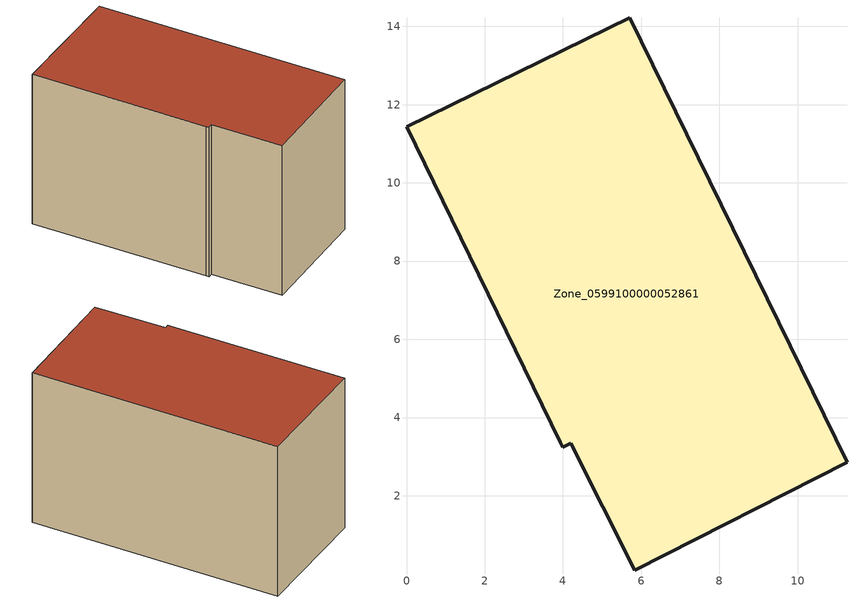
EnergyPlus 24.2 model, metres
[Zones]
Zone_0599100000052861
 floor ground (C_G): 4,3.24 3.93,3.37 0,11.43 5.71,14.22 11.26,2.85 5.84,0.1 4.2,3.34 z0
 wall outside (C_F): 5.84,0.1 11.26,2.85 5.71,14.22 0,11.43 3.93,3.37 4,3.24 4.2,3.34 5.84,0.1 z0:8.12
 roof outside (C_R): 3.93,3.37 4,3.24 4.2,3.34 5.84,0.1 11.26,2.85 5.71,14.22 0,11.43 z8.12
[BUILDING]
Pand.0599100000052861: North Axis=0; Terrain=City; Loads Convergence Tolerance Value=0.04; Temperature Convergence Tolerance Value=0.4; Solar Distribution=FullExterior; Maximum Number of Warmup Days=25; Minimum Number of Warmup Days=1
[Site:Location]
Rotterdam.The.Hague.AP_ZH_NLD Design_Conditions: Latitude=51.96; Longitude=4.45; Time Zone=1; Elevation=-4.5
[SITE:GROUNDTEMPERATURE:BUILDINGSURFACE]
18, 18, 18, 18, 18, 18, 18, 18, 18, 18, 18, 18
[MATERIAL] Thermal Absorptance=0.9; Solar Absorptance=0.7; Visible Absorptance=0.7
Name | Roughness | Thickness | Conductivity | Density | Specific Heat
G.TI.1965-1974 | MediumSmooth | 0.15 | 0.882353 | 540 | 1210
F.TI.1965-1974 | Rough | 0.3 | 0.697674 | 1920 | 840
R.TI.1965-1974 | MediumRough | 0.2 | 0.232558 | 1500 | 1000
[CONSTRUCTION]
C_G: G.TI.1965-1974
C_F: F.TI.1965-1974
C_R: R.TI.1965-1974
[ZONE]
Zone_0599100000052861: Type=1; Multiplier=1; Ceiling Height=Autocalculate; Volume=Autocalculate; Floor Area=autocalculate; Part of Total Floor Area=Yes
[ZONEINFILTRATION:DESIGNFLOWRATE]
Infil_Zone_0599100000052861: Zone or ZoneList or Space or SpaceList=Zone_0599100000052861; Schedule=AlwaysOn; Design Flow Rate Calculation Method=Flow/Area; Flow Rate per Floor Area=0.003; Constant Term Coefficient=1; Temperature Term Coefficient=0; Velocity Term Coefficient=0; Velocity Squared Term Coefficient=0
[HVACTEMPLATE:ZONE:IDEALLOADSAIRSYSTEM]
Zone_0599100000052861: Maximum Heating Supply Air Temperature=50; Minimum Cooling Supply Air Temperature=13; Maximum Heating Supply Air Humidity Ratio=0.0156; Minimum Cooling Supply Air Humidity Ratio=0.0077; Heating Limit=NoLimit; Cooling Limit=NoLimit; Dehumidification Control Type=ConstantSensibleHeatRatio; Cooling Sensible Heat Ratio=0.7; Dehumidification Setpoint=60; Humidification Control Type=None; Humidification Setpoint=30; Outdoor Air Method=None; Outdoor Air Flow Rate per Person=0.00944; Outdoor Air Flow Rate per Zone Floor Area=0; Outdoor Air Flow Rate per Zone=0; Demand Controlled Ventilation Type=None; Outdoor Air Economizer Type=NoEconomizer; Heat Recovery Type=None; Sensible Heat Recovery Effectiveness=0.7; Latent Heat Recovery Effectiveness=0.65
[ZONECONTROL:THERMOSTAT]
ThermostatControl_Zone_0599100000052861: Zone or ZoneList=Zone_0599100000052861; Control Type Schedule=DualSetpointControlType; Control 1=Thermostat_Zone_0599100000052861; Temperature Difference Between Cutout And Setpoint=0
[THERMOSTATSETPOINT:DUALSETPOINT]
Thermostat_Zone_0599100000052861: Heating Setpoint Temperature Schedule=HeatingSetpoint_Zone_0599100000052861; Cooling Setpoint Temperature Schedule=CoolingSetpoint_Zone_0599100000052861
[SCHEDULE:COMPACT]
HeatingSetpoint_Zone_0599100000052861: Through: 12/31, For: AllDays, Until: 24:00, 21
CoolingSetpoint_Zone_0599100000052861: Through: 12/31, For: AllDays, Until: 24:00, 24
DualSetpointControlType: Through: 12/31, For: AllDays, Until: 24:00, 4
AlwaysOn: Through: 12/31, For: AllDays, Until: 24:00, 1
